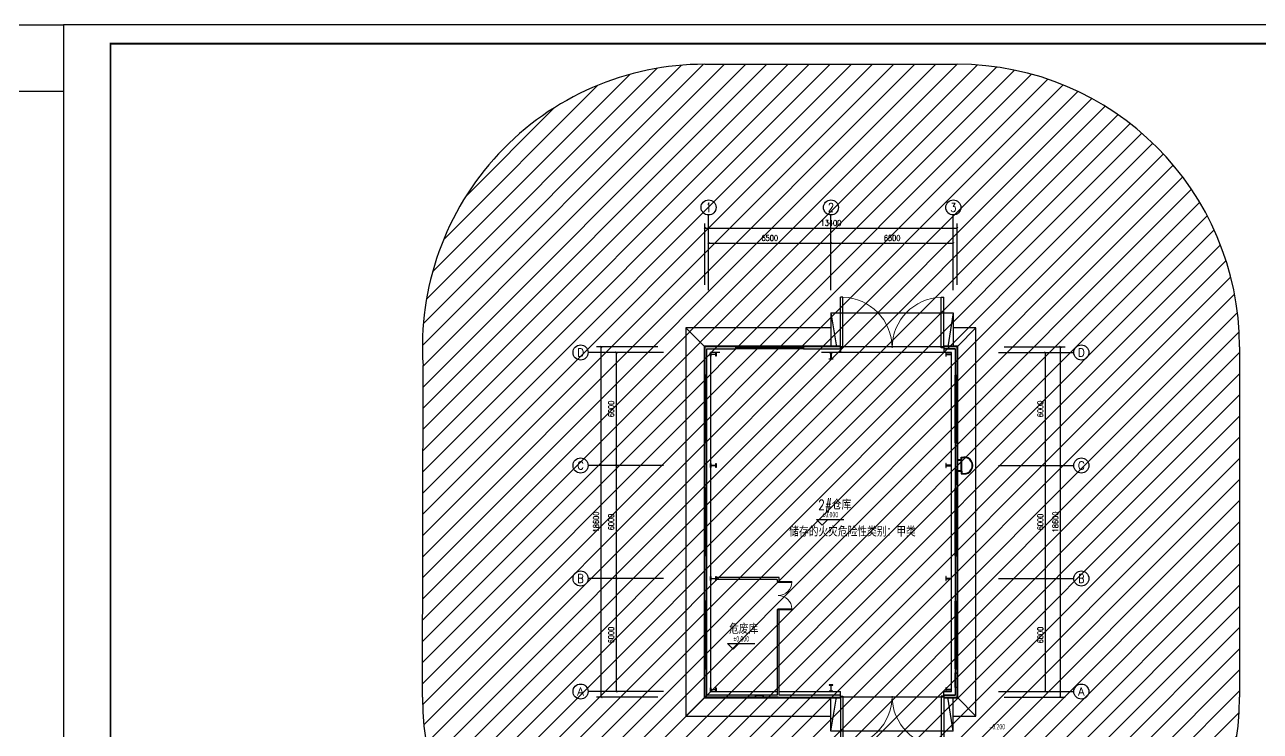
# Model space of a CAD drawing. Extents: x 1151645 to 1632247, y -116298 to 25377.
# Drawn here: x 1522101 to 1587733, y -79105 to -41598 of the extents above; entities that cross this region are included whole.
import ezdxf
from ezdxf.enums import TextEntityAlignment as Align

# ---------------------------------------------------------------- set-up
doc = ezdxf.new("R2010")
doc.units = 0
doc.header["$LTSCALE"] = 1000
doc.header["$MEASUREMENT"] = 0
doc.layers.get('0').update_dxf_attribs({"linetype": 'CONTINUOUS'})
doc.layers.get('Defpoints').update_dxf_attribs({"linetype": 'CONTINUOUS'})
for name, color, linetype in [('01', 9, 'CONTINUOUS'), ('AXIS_TEXT', 7, 'CONTINUOUS'), ('PUB_TITLE', 4, 'CONTINUOUS'), ('建筑底图', 251, 'CONTINUOUS')]:
    doc.layers.add(name, color=color, linetype=linetype)
doc.layers.add('_0', color=7, linetype='CONTINUOUS', lineweight=25)
doc.styles.add('_HZTXT', font='txt.shx', dxfattribs={"width": 0.8, "bigfont": 'HZTXT.shx'})
doc.styles.add('_TCH_AXIS', font='COMPLEX', dxfattribs={"bigfont": 'GBCBIG'})
doc.styles.add('_TCH_DIM', font='sceie.shx', dxfattribs={"bigfont": 'sceic.shx'})
doc.styles.add('_TCH_DIM_T3', font='SIMPLEX', dxfattribs={"width": 0.705882, "bigfont": 'GBCBIG'})
doc.styles.add('COMPLEX', font='COMPLEX')
doc.dimstyles.new('_TCH_ARCH&&100', dxfattribs={"dimtxt": 297.5, "dimasz": 100, "dimexe": 250, "dimexo": 300, "dimgap": 126.25, "dimtad": 1, "dimdec": 0, "dimzin": 0, "dimdsep": 46, "dimtxsty": '_TCH_DIM_T3', "dimblk": 'ARCHTICK', "dimcen": 0.09, "dimclrt": 7, "dimazin": 2, "dimtfac": 1, "dimtdec": 0, "dimtix": 1, "dimtmove": 2, "dimatfit": 3, "dimfxl": 0, "dimtolj": 1, "dimtzin": 0, "dimarcsym": 0})

# ---------------------------------------------------------------- blocks, each defined once
blk = doc.blocks.new('_AXISO')
blk.add_circle((0, 0), 0.5)
at = {"layer": 'AXIS_TEXT', "style": 'COMPLEX', "width": 1.041667}
blk.add_attdef('A', text='', height=0.56, dxfattribs=at).set_placement((-0.25, -0.28), (0.25, -0.28), align=Align.FIT)
blk = doc.blocks.new('$DorLib2D$00000002')
for p, q in [((-0.5, 0), (-0.5, 0.4875)), ((-0.475, 0.4875), (-0.5, 0.4875)), ((-0.475, 0), (-0.475, 0.4875)), ((0.475, 0), (0.475, 0.4875)), ((0.475, 0.4875), (0.5, 0.4875)), ((0.5, 0), (0.5, 0.4875)), ((-0.5, 0), (-0.475, 0)), ((0.5, 0), (0.475, 0))]:
    blk.add_line(p, q)
at = {"lineweight": 13}
for centre, start, end in [((-0.4875, 0), 0, 88.53072), ((0.4875, 0), 91.46928, 180)]:
    blk.add_arc(centre, 0.4875, start, end, dxfattribs=at)
blk = doc.blocks.new('$TCHSYS$WIN2D')
for p, q in [((-0.5, 0.5), (0.5, 0.5)), ((-0.5, 0.5), (-0.5, -0.5)), ((0.5, 0.5), (0.5, -0.5)), ((0.5, 0.167), (-0.5, 0.167)), ((0.5, -0.167), (-0.5, -0.167)), ((-0.5, -0.5), (0.5, -0.5))]:
    blk.add_line(p, q)
blk = doc.blocks.new('_ArchTick')
at = {"color": 0, "linetype": 'ByBlock', "const_width": 0.4}
blk.add_lwpolyline([(-0.5, -0.5), (0.5, 0.5)], dxfattribs=at)
blk = doc.blocks.new('*D51')
at = {"layer": 'Defpoints', "color": 0, "transparency": 16777216}
for p in [(1564927, -53197), (1558427, -55697), (1564927, -55697)]:
    blk.add_point(p, dxfattribs=at)
at = {"layer": '建筑底图', "color": 0, "lineweight": -2, "transparency": 16777216}
for p, q in [((1558427, -55397), (1558427, -52947)), ((1564927, -55397), (1564927, -52947)), ((1558427, -53197), (1564927, -53197))]:
    blk.add_line(p, q, dxfattribs=at)
at = {"layer": '建筑底图', "color": 0, "lineweight": -2, "transparency": 16777216, "xscale": 100, "yscale": 100, "zscale": 100, "rotation": 180}
blk.add_blockref('_ArchTick', (1558427, -53197), dxfattribs=at)
at = {"layer": '建筑底图', "color": 0, "lineweight": -2, "transparency": 16777216, "xscale": 100, "yscale": 100, "zscale": 100}
blk.add_blockref('_ArchTick', (1564927, -53197), dxfattribs=at)
at = {"layer": '建筑底图', "color": 7, "transparency": 16777216, "insert": (1561677, -52922), "char_height": 297.5, "attachment_point": 5, "style": '_TCH_DIM_T3'}
blk.add_mtext('\\A1;6500', dxfattribs=at)
blk = doc.blocks.new('*D52')
at = {"layer": 'Defpoints', "color": 0, "transparency": 16777216}
for p in [(1571427, -53197), (1564927, -55697), (1571427, -55697)]:
    blk.add_point(p, dxfattribs=at)
at = {"layer": '建筑底图', "color": 0, "lineweight": -2, "transparency": 16777216}
for p, q in [((1564927, -55397), (1564927, -52947)), ((1571427, -55397), (1571427, -52947)), ((1564927, -53197), (1571427, -53197))]:
    blk.add_line(p, q, dxfattribs=at)
at = {"layer": '建筑底图', "color": 0, "lineweight": -2, "transparency": 16777216, "xscale": 100, "yscale": 100, "zscale": 100, "rotation": 180}
blk.add_blockref('_ArchTick', (1564927, -53197), dxfattribs=at)
at = {"layer": '建筑底图', "color": 0, "lineweight": -2, "transparency": 16777216, "xscale": 100, "yscale": 100, "zscale": 100}
blk.add_blockref('_ArchTick', (1571427, -53197), dxfattribs=at)
at = {"layer": '建筑底图', "color": 7, "transparency": 16777216, "insert": (1568177, -52922), "char_height": 297.5, "attachment_point": 5, "style": '_TCH_DIM_T3'}
blk.add_mtext('\\A1;6500', dxfattribs=at)
blk = doc.blocks.new('*D53')
at = {"layer": 'Defpoints', "color": 0, "transparency": 16777216}
for p in [(1571627, -52397), (1558227, -55697), (1571627, -55697)]:
    blk.add_point(p, dxfattribs=at)
at = {"layer": '建筑底图', "color": 0, "lineweight": -2, "transparency": 16777216}
for p, q in [((1558227, -55397), (1558227, -52147)), ((1558227, -52397), (1571627, -52397)), ((1571627, -55397), (1571627, -52147))]:
    blk.add_line(p, q, dxfattribs=at)
at = {"layer": '建筑底图', "color": 0, "lineweight": -2, "transparency": 16777216, "xscale": 100, "yscale": 100, "zscale": 100, "rotation": 180}
blk.add_blockref('_ArchTick', (1558227, -52397), dxfattribs=at)
at = {"layer": '建筑底图', "color": 0, "lineweight": -2, "transparency": 16777216, "xscale": 100, "yscale": 100, "zscale": 100}
blk.add_blockref('_ArchTick', (1571627, -52397), dxfattribs=at)
at = {"layer": '建筑底图', "color": 7, "transparency": 16777216, "insert": (1564927, -52122), "char_height": 297.5, "attachment_point": 5, "style": '_TCH_DIM_T3'}
blk.add_mtext('\\A1;13400', dxfattribs=at)
blk = doc.blocks.new('*D58')
at = {"layer": 'Defpoints', "color": 0, "transparency": 16777216}
for p in [(1573827, -58997), (1576327, -58997), (1573827, -64997)]:
    blk.add_point(p, dxfattribs=at)
at = {"layer": '建筑底图', "color": 0, "lineweight": -2, "transparency": 16777216}
for p, q in [((1574127, -58997), (1576577, -58997)), ((1576327, -64997), (1576327, -58997)), ((1574127, -64997), (1576577, -64997))]:
    blk.add_line(p, q, dxfattribs=at)
at = {"layer": '建筑底图', "color": 0, "lineweight": -2, "transparency": 16777216, "xscale": 100, "yscale": 100, "zscale": 100}
for p, rotation in [((1576327, -58997), 90), ((1576327, -64997), 270)]:
    blk.add_blockref('_ArchTick', p, dxfattribs=dict(at, rotation=rotation))
at = {"layer": '建筑底图', "color": 7, "transparency": 16777216, "insert": (1576052, -61997), "char_height": 297.5, "attachment_point": 5, "rotation": 90, "style": '_TCH_DIM_T3'}
blk.add_mtext('\\A1;6000', dxfattribs=at)
blk = doc.blocks.new('*D59')
at = {"layer": 'Defpoints', "color": 0, "transparency": 16777216}
for p in [(1573827, -64997), (1576327, -64997), (1573827, -70997)]:
    blk.add_point(p, dxfattribs=at)
at = {"layer": '建筑底图', "color": 0, "lineweight": -2, "transparency": 16777216}
for p, q in [((1574127, -64997), (1576577, -64997)), ((1576327, -70997), (1576327, -64997)), ((1574127, -70997), (1576577, -70997))]:
    blk.add_line(p, q, dxfattribs=at)
at = {"layer": '建筑底图', "color": 0, "lineweight": -2, "transparency": 16777216, "xscale": 100, "yscale": 100, "zscale": 100}
for p, rotation in [((1576327, -64997), 90), ((1576327, -70997), 270)]:
    blk.add_blockref('_ArchTick', p, dxfattribs=dict(at, rotation=rotation))
at = {"layer": '建筑底图', "color": 7, "transparency": 16777216, "insert": (1576052, -67997), "char_height": 297.5, "attachment_point": 5, "rotation": 90, "style": '_TCH_DIM_T3'}
blk.add_mtext('\\A1;6000', dxfattribs=at)
blk = doc.blocks.new('*D60')
at = {"layer": 'Defpoints', "color": 0, "transparency": 16777216}
for p in [(1573827, -70997), (1576327, -70997), (1573827, -76997)]:
    blk.add_point(p, dxfattribs=at)
at = {"layer": '建筑底图', "color": 0, "lineweight": -2, "transparency": 16777216}
for p, q in [((1574127, -70997), (1576577, -70997)), ((1576327, -76997), (1576327, -70997)), ((1574127, -76997), (1576577, -76997))]:
    blk.add_line(p, q, dxfattribs=at)
at = {"layer": '建筑底图', "color": 0, "lineweight": -2, "transparency": 16777216, "xscale": 100, "yscale": 100, "zscale": 100}
for p, rotation in [((1576327, -70997), 90), ((1576327, -76997), 270)]:
    blk.add_blockref('_ArchTick', p, dxfattribs=dict(at, rotation=rotation))
at = {"layer": '建筑底图', "color": 7, "transparency": 16777216, "insert": (1576052, -73997), "char_height": 297.5, "attachment_point": 5, "rotation": 90, "style": '_TCH_DIM_T3'}
blk.add_mtext('\\A1;6000', dxfattribs=at)
blk = doc.blocks.new('*D61')
at = {"layer": 'Defpoints', "color": 0, "transparency": 16777216}
for p in [(1573827, -58697), (1577127, -58697), (1573827, -77297)]:
    blk.add_point(p, dxfattribs=at)
at = {"layer": '建筑底图', "color": 0, "lineweight": -2, "transparency": 16777216}
for p, q in [((1574127, -58697), (1577377, -58697)), ((1577127, -77297), (1577127, -58697)), ((1574127, -77297), (1577377, -77297))]:
    blk.add_line(p, q, dxfattribs=at)
at = {"layer": '建筑底图', "color": 0, "lineweight": -2, "transparency": 16777216, "xscale": 100, "yscale": 100, "zscale": 100}
for p, rotation in [((1577127, -58697), 90), ((1577127, -77297), 270)]:
    blk.add_blockref('_ArchTick', p, dxfattribs=dict(at, rotation=rotation))
at = {"layer": '建筑底图', "color": 7, "transparency": 16777216, "insert": (1576852, -67997), "char_height": 297.5, "attachment_point": 5, "rotation": 90, "style": '_TCH_DIM_T3'}
blk.add_mtext('\\A1;18600', dxfattribs=at)
blk = doc.blocks.new('*D62')
at = {"layer": 'Defpoints', "color": 0, "transparency": 16777216}
for p in [(1553527, -58997), (1556027, -58997), (1556027, -64997)]:
    blk.add_point(p, dxfattribs=at)
at = {"layer": '建筑底图', "color": 0, "lineweight": -2, "transparency": 16777216}
for p, q in [((1555727, -58997), (1553277, -58997)), ((1553527, -64997), (1553527, -58997)), ((1555727, -64997), (1553277, -64997))]:
    blk.add_line(p, q, dxfattribs=at)
at = {"layer": '建筑底图', "color": 0, "lineweight": -2, "transparency": 16777216, "xscale": 100, "yscale": 100, "zscale": 100}
for p, rotation in [((1553527, -58997), 90), ((1553527, -64997), 270)]:
    blk.add_blockref('_ArchTick', p, dxfattribs=dict(at, rotation=rotation))
at = {"layer": '建筑底图', "color": 7, "transparency": 16777216, "insert": (1553252, -61997), "char_height": 297.5, "attachment_point": 5, "rotation": 90, "style": '_TCH_DIM_T3'}
blk.add_mtext('\\A1;6000', dxfattribs=at)
blk = doc.blocks.new('*D63')
at = {"layer": 'Defpoints', "color": 0, "transparency": 16777216}
for p in [(1553527, -64997), (1556027, -64997), (1556027, -70997)]:
    blk.add_point(p, dxfattribs=at)
at = {"layer": '建筑底图', "color": 0, "lineweight": -2, "transparency": 16777216}
for p, q in [((1555727, -64997), (1553277, -64997)), ((1553527, -70997), (1553527, -64997)), ((1555727, -70997), (1553277, -70997))]:
    blk.add_line(p, q, dxfattribs=at)
at = {"layer": '建筑底图', "color": 0, "lineweight": -2, "transparency": 16777216, "xscale": 100, "yscale": 100, "zscale": 100}
for p, rotation in [((1553527, -64997), 90), ((1553527, -70997), 270)]:
    blk.add_blockref('_ArchTick', p, dxfattribs=dict(at, rotation=rotation))
at = {"layer": '建筑底图', "color": 7, "transparency": 16777216, "insert": (1553252, -67997), "char_height": 297.5, "attachment_point": 5, "rotation": 90, "style": '_TCH_DIM_T3'}
blk.add_mtext('\\A1;6000', dxfattribs=at)
blk = doc.blocks.new('*D64')
at = {"layer": 'Defpoints', "color": 0, "transparency": 16777216}
for p in [(1553527, -70997), (1556027, -70997), (1556027, -76997)]:
    blk.add_point(p, dxfattribs=at)
at = {"layer": '建筑底图', "color": 0, "lineweight": -2, "transparency": 16777216}
for p, q in [((1555727, -70997), (1553277, -70997)), ((1553527, -76997), (1553527, -70997)), ((1555727, -76997), (1553277, -76997))]:
    blk.add_line(p, q, dxfattribs=at)
at = {"layer": '建筑底图', "color": 0, "lineweight": -2, "transparency": 16777216, "xscale": 100, "yscale": 100, "zscale": 100}
for p, rotation in [((1553527, -70997), 90), ((1553527, -76997), 270)]:
    blk.add_blockref('_ArchTick', p, dxfattribs=dict(at, rotation=rotation))
at = {"layer": '建筑底图', "color": 7, "transparency": 16777216, "insert": (1553252, -73997), "char_height": 297.5, "attachment_point": 5, "rotation": 90, "style": '_TCH_DIM_T3'}
blk.add_mtext('\\A1;6000', dxfattribs=at)
blk = doc.blocks.new('*D65')
at = {"layer": 'Defpoints', "color": 0, "transparency": 16777216}
for p in [(1552727, -58697), (1556027, -58697), (1556027, -77297)]:
    blk.add_point(p, dxfattribs=at)
at = {"layer": '建筑底图', "color": 0, "lineweight": -2, "transparency": 16777216}
for p, q in [((1555727, -58697), (1552477, -58697)), ((1552727, -77297), (1552727, -58697)), ((1555727, -77297), (1552477, -77297))]:
    blk.add_line(p, q, dxfattribs=at)
at = {"layer": '建筑底图', "color": 0, "lineweight": -2, "transparency": 16777216, "xscale": 100, "yscale": 100, "zscale": 100}
for p, rotation in [((1552727, -58697), 90), ((1552727, -77297), 270)]:
    blk.add_blockref('_ArchTick', p, dxfattribs=dict(at, rotation=rotation))
at = {"layer": '建筑底图', "color": 7, "transparency": 16777216, "insert": (1552452, -67997), "char_height": 297.5, "attachment_point": 5, "rotation": 90, "style": '_TCH_DIM_T3'}
blk.add_mtext('\\A1;18600', dxfattribs=at)

msp = doc.modelspace()

# ---------------------------------------------------------------- hatches: boundary and pattern name
at = {"layer": '01'}
h = msp.add_hatch(dxfattribs=at)
h.set_pattern_fill('ANSI31', color=1, scale=500, style=0)
h.set_pattern_definition([(45, (0, 0), (-561.266, 561.266), [])])
edge = h.paths.add_edge_path()
edge.add_arc((1571626.8, -77296.9), 15000, 270, 360)
edge.add_line((1586626.8, -77296.9), (1586626.8, -58696.9))
edge.add_arc((1571626.8, -58696.9), 15000, 0, 90)
edge.add_line((1571626.8, -43696.9), (1558226.8, -43696.9))
edge.add_arc((1558226.8, -58696.9), 15000, 90, 183.811307)
edge.add_line((1543259.9, -59693.9), (1543226.8, -77296.9))
edge.add_arc((1558226.8, -77296.9), 15000, 180, 270)
edge.add_line((1558226.8, -92296.9), (1571626.8, -92296.9))
at = {"layer": '建筑底图'}
for points in [[(1558226.8, -58696.9), (1558226.8, -60196.9), (1558256.8, -60166.9), (1558256.8, -58726.9)], [(1559876.8, -58696.9), (1558226.8, -58696.9), (1558256.8, -58726.9), (1559846.8, -58726.9)], [(1558326.8, -60196.9), (1558326.8, -58796.9), (1558296.8, -58766.9), (1558296.8, -60166.9)], [(1558326.8, -58796.9), (1559876.8, -58796.9), (1559846.8, -58766.9), (1558296.8, -58766.9)], [(1558810.8, -59086.9), (1558810.8, -58996.9), (1558826.8, -58996.9), (1558826.8, -59196.9), (1558810.8, -59196.9), (1558810.8, -59106.9), (1558542.8, -59106.9), (1558542.8, -59196.9), (1558526.8, -59196.9), (1558526.8, -58996.9), (1558542.8, -58996.9), (1558542.8, -59086.9)], [(1559876.8, -58796.9), (1559876.8, -58696.9), (1559846.8, -58726.9), (1559846.8, -58766.9)], [(1565426.8, -58696.9), (1563476.8, -58696.9), (1563506.8, -58726.9), (1565396.8, -58726.9)], [(1563476.8, -58696.9), (1563476.8, -58796.9), (1563506.8, -58766.9), (1563506.8, -58726.9)], [(1563476.8, -58796.9), (1565426.8, -58796.9), (1565396.8, -58766.9), (1563506.8, -58766.9)], [(1564916.8, -59012.9), (1564826.8, -59012.9), (1564826.8, -58996.9), (1565026.8, -58996.9), (1565026.8, -59012.9), (1564936.8, -59012.9), (1564936.8, -59330.9), (1565026.8, -59330.9), (1565026.8, -59346.9), (1564826.8, -59346.9), (1564826.8, -59330.9), (1564916.8, -59330.9)], [(1565426.8, -58796.9), (1565426.8, -58696.9), (1565396.8, -58726.9), (1565396.8, -58766.9)], [(1571626.8, -58696.9), (1570926.8, -58696.9), (1570956.8, -58726.9), (1571596.8, -58726.9)], [(1570926.8, -58696.9), (1570926.8, -58796.9), (1570956.8, -58766.9), (1570956.8, -58726.9)], [(1570926.8, -58796.9), (1571526.8, -58796.9), (1571556.8, -58766.9), (1570956.8, -58766.9)], [(1571042.8, -59086.9), (1571042.8, -58996.9), (1571026.8, -58996.9), (1571026.8, -59196.9), (1571042.8, -59196.9), (1571042.8, -59106.9), (1571310.8, -59106.9), (1571310.8, -59196.9), (1571326.8, -59196.9), (1571326.8, -58996.9), (1571310.8, -58996.9), (1571310.8, -59086.9)], [(1571526.8, -58796.9), (1571526.8, -60196.9), (1571556.8, -60166.9), (1571556.8, -58766.9)], [(1571626.8, -60196.9), (1571626.8, -58696.9), (1571596.8, -58726.9), (1571596.8, -60166.9)], [(1558226.8, -60196.9), (1558326.8, -60196.9), (1558296.8, -60166.9), (1558256.8, -60166.9)], [(1571526.8, -60196.9), (1571626.8, -60196.9), (1571596.8, -60166.9), (1571556.8, -60166.9)], [(1558326.8, -63796.9), (1558226.8, -63796.9), (1558256.8, -63826.9), (1558296.8, -63826.9)], [(1558226.8, -63796.9), (1558226.8, -66196.9), (1558256.8, -66166.9), (1558256.8, -63826.9)], [(1558326.8, -66196.9), (1558326.8, -63796.9), (1558296.8, -63826.9), (1558296.8, -66166.9)], [(1571626.8, -63796.9), (1571526.8, -63796.9), (1571556.8, -63826.9), (1571596.8, -63826.9)], [(1571526.8, -63796.9), (1571526.8, -66196.9), (1571556.8, -66166.9), (1571556.8, -63826.9)], [(1571626.8, -66196.9), (1571626.8, -63796.9), (1571596.8, -63826.9), (1571596.8, -66166.9)], [(1558810.8, -64986.9), (1558810.8, -64896.9), (1558826.8, -64896.9), (1558826.8, -65096.9), (1558810.8, -65096.9), (1558810.8, -65006.9), (1558542.8, -65006.9), (1558542.8, -65096.9), (1558526.8, -65096.9), (1558526.8, -64896.9), (1558542.8, -64896.9), (1558542.8, -64986.9)], [(1571042.8, -64986.9), (1571042.8, -64896.9), (1571026.8, -64896.9), (1571026.8, -65096.9), (1571042.8, -65096.9), (1571042.8, -65006.9), (1571310.8, -65006.9), (1571310.8, -65096.9), (1571326.8, -65096.9), (1571326.8, -64896.9), (1571310.8, -64896.9), (1571310.8, -64986.9)], [(1558226.8, -66196.9), (1558326.8, -66196.9), (1558296.8, -66166.9), (1558256.8, -66166.9)], [(1571526.8, -66196.9), (1571626.8, -66196.9), (1571596.8, -66166.9), (1571556.8, -66166.9)], [(1558326.8, -69796.9), (1558226.8, -69796.9), (1558256.8, -69826.9), (1558296.8, -69826.9)], [(1558226.8, -69796.9), (1558226.8, -72196.9), (1558256.8, -72166.9), (1558256.8, -69826.9)], [(1558326.8, -72196.9), (1558326.8, -69796.9), (1558296.8, -69826.9), (1558296.8, -72166.9)], [(1571626.8, -69796.9), (1571526.8, -69796.9), (1571556.8, -69826.9), (1571596.8, -69826.9)], [(1571526.8, -69796.9), (1571526.8, -72196.9), (1571556.8, -72166.9), (1571556.8, -69826.9)], [(1571626.8, -72196.9), (1571626.8, -69796.9), (1571596.8, -69826.9), (1571596.8, -72166.9)], [(1558810.8, -70986.9), (1558810.8, -70896.9), (1558826.8, -70896.9), (1558826.8, -71096.9), (1558810.8, -71096.9), (1558810.8, -71006.9), (1558542.8, -71006.9), (1558542.8, -71096.9), (1558526.8, -71096.9), (1558526.8, -70896.9), (1558542.8, -70896.9), (1558542.8, -70986.9)], [(1562176.8, -70946.9), (1558826.8, -70946.9), (1558826.8, -70976.9), (1562146.8, -70976.9)], [(1558826.8, -71046.9), (1558826.8, -70946.9), (1558856.8, -70946.9), (1558856.8, -71046.9)], [(1562076.8, -71046.9), (1558826.8, -71046.9), (1558826.8, -71016.9), (1562106.8, -71016.9)], [(1562076.8, -71046.9), (1562076.8, -71146.9), (1562096.8, -71126.9), (1562096.8, -71026.9)], [(1562076.8, -71146.9), (1562176.8, -71146.9), (1562156.8, -71126.9), (1562096.8, -71126.9)], [(1562176.8, -71146.9), (1562176.8, -70946.9), (1562156.8, -70966.9), (1562156.8, -71126.9)], [(1571042.8, -70986.9), (1571042.8, -70896.9), (1571026.8, -70896.9), (1571026.8, -71096.9), (1571042.8, -71096.9), (1571042.8, -71006.9), (1571310.8, -71006.9), (1571310.8, -71096.9), (1571326.8, -71096.9), (1571326.8, -70896.9), (1571310.8, -70896.9), (1571310.8, -70986.9)], [(1558226.8, -72196.9), (1558326.8, -72196.9), (1558296.8, -72166.9), (1558256.8, -72166.9)], [(1571526.8, -72196.9), (1571626.8, -72196.9), (1571596.8, -72166.9), (1571556.8, -72166.9)], [(1562176.8, -72646.9), (1562076.8, -72646.9), (1562096.8, -72666.9), (1562156.8, -72666.9)], [(1562076.8, -72646.9), (1562076.8, -77196.9), (1562096.8, -77216.9), (1562096.8, -72666.9)], [(1562176.8, -77196.9), (1562176.8, -72646.9), (1562156.8, -72666.9), (1562156.8, -77216.9)], [(1558326.8, -75796.9), (1558226.8, -75796.9), (1558256.8, -75826.9), (1558296.8, -75826.9)], [(1558226.8, -75796.9), (1558226.8, -77296.9), (1558256.8, -77266.9), (1558256.8, -75826.9)], [(1558326.8, -77196.9), (1558326.8, -75796.9), (1558296.8, -75826.9), (1558296.8, -77226.9)], [(1571626.8, -75796.9), (1571526.8, -75796.9), (1571556.8, -75826.9), (1571596.8, -75826.9)], [(1571526.8, -75796.9), (1571526.8, -77196.9), (1571556.8, -77226.9), (1571556.8, -75826.9)], [(1571626.8, -77296.9), (1571626.8, -75796.9), (1571596.8, -75826.9), (1571596.8, -77266.9)], [(1564916.8, -76980.9), (1564826.8, -76980.9), (1564826.8, -76996.9), (1565026.8, -76996.9), (1565026.8, -76980.9), (1564936.8, -76980.9), (1564936.8, -76662.9), (1565026.8, -76662.9), (1565026.8, -76646.9), (1564826.8, -76646.9), (1564826.8, -76662.9), (1564916.8, -76662.9)], [(1562126.8, -77296.9), (1558226.8, -77296.9), (1558256.8, -77266.9), (1562126.8, -77266.9)], [(1562076.8, -77196.9), (1558326.8, -77196.9), (1558296.8, -77226.9), (1562106.8, -77226.9)], [(1558810.8, -76886.9), (1558810.8, -76796.9), (1558826.8, -76796.9), (1558826.8, -76996.9), (1558810.8, -76996.9), (1558810.8, -76906.9), (1558542.8, -76906.9), (1558542.8, -76996.9), (1558526.8, -76996.9), (1558526.8, -76796.9), (1558542.8, -76796.9), (1558542.8, -76886.9)], [(1562126.8, -77296.9), (1565426.8, -77296.9), (1565396.8, -77266.9), (1562126.8, -77266.9)], [(1565426.8, -77196.9), (1562176.8, -77196.9), (1562146.8, -77226.9), (1565396.8, -77226.9)], [(1565426.8, -77296.9), (1565426.8, -77196.9), (1565396.8, -77226.9), (1565396.8, -77266.9)], [(1571526.8, -77196.9), (1570926.8, -77196.9), (1570956.8, -77226.9), (1571556.8, -77226.9)], [(1570926.8, -77196.9), (1570926.8, -77296.9), (1570956.8, -77266.9), (1570956.8, -77226.9)], [(1570926.8, -77296.9), (1571626.8, -77296.9), (1571596.8, -77266.9), (1570956.8, -77266.9)], [(1571042.8, -76886.9), (1571042.8, -76796.9), (1571026.8, -76796.9), (1571026.8, -76996.9), (1571042.8, -76996.9), (1571042.8, -76906.9), (1571310.8, -76906.9), (1571310.8, -76996.9), (1571326.8, -76996.9), (1571326.8, -76796.9), (1571310.8, -76796.9), (1571310.8, -76886.9)]]:
    msp.add_hatch(color=256, dxfattribs=at).paths.add_polyline_path(points)

# ---------------------------------------------------------------- linework, layer by layer
at = {"color": 0}
for p, q in [((1558226.8, -43696.9), (1571626.8, -43696.9)), ((1586626.8, -58696.9), (1586626.8, -77296.9)), ((1543226.8, -77296.9), (1543259.9, -59693.9))]:
    msp.add_line(p, q, dxfattribs=at)
for centre, start, end in [((1558226.8, -58696.9), 90, 183.811307), ((1571626.8, -58696.9), 0, 90), ((1558226.8, -77296.9), 180, 270), ((1571626.8, -77296.9), 270, 0)]:
    msp.add_arc(centre, 15000, start, end, dxfattribs=at)
at = {"layer": '_0', "color": 0}
msp.add_lwpolyline([(1517743.5, -41598.1), (1524155.9, -41598.1), (1524155.9, -45151.5), (1517743.5, -45151.5)], close=True, dxfattribs=at)
at = {"layer": 'PUB_TITLE', "color": 4}
msp.add_lwpolyline([(1524155.9, -100998.1), (1608255.9, -100998.1), (1608255.9, -41598.1), (1524155.9, -41598.1)], close=True, dxfattribs=at)
at = {"layer": 'PUB_TITLE', "color": 4, "const_width": 100}
msp.add_lwpolyline([(1526655.9, -99998.1), (1607255.9, -99998.1), (1607255.9, -42598.1), (1526655.9, -42598.1)], close=True, dxfattribs=at)
at = {"layer": '建筑底图'}
for p, q in [((1558426.8, -55696.9), (1558426.8, -51696.9)), ((1564926.8, -55696.9), (1564926.8, -51696.9)), ((1571426.8, -55696.9), (1571426.8, -51696.9)), ((1564926.8, -56896.9), (1571426.8, -56896.9)), ((1564926.8, -56896.9), (1565226.8, -58696.9)), ((1564926.8, -56896.9), (1564926.8, -58696.9)), ((1571426.8, -56896.9), (1571126.8, -58696.9)), ((1571426.8, -56896.9), (1571426.8, -58696.9)), ((1558186.8, -58656.9), (1557226.8, -57696.9)), ((1571666.8, -58656.9), (1572626.8, -57696.9)), ((1556026.8, -58996.9), (1552026.8, -58996.9)), ((1558226.8, -58696.9), (1558226.8, -60196.9)), ((1559876.8, -58696.9), (1558226.8, -58696.9)), ((1558326.8, -60196.9), (1558326.8, -58796.9)), ((1558326.8, -58796.9), (1559876.8, -58796.9)), ((1559876.8, -58796.9), (1559876.8, -58696.9)), ((1565426.8, -58696.9), (1563476.8, -58696.9)), ((1563476.8, -58696.9), (1563476.8, -58796.9)), ((1563476.8, -58796.9), (1565426.8, -58796.9)), ((1565426.8, -58696.9), (1565426.8, -58656.9)), ((1570926.8, -58696.9), (1565426.8, -58696.9)), ((1565426.8, -58796.9), (1565426.8, -58696.9)), ((1565426.8, -58796.9), (1565426.8, -58996.9)), ((1570926.8, -58696.9), (1570926.8, -58656.9)), ((1571626.8, -58696.9), (1570926.8, -58696.9)), ((1570926.8, -58696.9), (1570926.8, -58796.9)), ((1570926.8, -58796.9), (1570926.8, -58996.9)), ((1570926.8, -58796.9), (1571526.8, -58796.9)), ((1571526.8, -58796.9), (1571526.8, -60196.9)), ((1571626.8, -60196.9), (1571626.8, -58696.9)), ((1573826.8, -58996.9), (1577826.8, -58996.9)), ((1558226.8, -60196.9), (1558326.8, -60196.9)), ((1571526.8, -60196.9), (1571626.8, -60196.9)), ((1558326.8, -63796.9), (1558226.8, -63796.9)), ((1558226.8, -63796.9), (1558226.8, -66196.9)), ((1558326.8, -66196.9), (1558326.8, -63796.9)), ((1571626.8, -63796.9), (1571526.8, -63796.9)), ((1571526.8, -63796.9), (1571526.8, -66196.9)), ((1571626.8, -66196.9), (1571626.8, -63796.9)), ((1571846.8, -64547.9), (1572026.8, -64547.9)), ((1571846.8, -64696.9), (1571846.8, -64547.9)), ((1571876.8, -64576.9), (1572012, -64576.9)), ((1571876.8, -64696.9), (1571876.8, -64576.9)), ((1556026.8, -64996.9), (1552026.8, -64996.9)), ((1571846.8, -65296.9), (1571846.8, -65445.9)), ((1571846.8, -65445.9), (1572026.8, -65445.9)), ((1571876.8, -65296.9), (1571876.8, -65416.9)), ((1571876.8, -65416.9), (1572012, -65416.9)), ((1573826.8, -64996.9), (1577826.8, -64996.9)), ((1558226.8, -66196.9), (1558326.8, -66196.9)), ((1571526.8, -66196.9), (1571626.8, -66196.9)), ((1564457, -68158.1), (1564157, -67858.1)), ((1564157, -67858.1), (1565607, -67858.1)), ((1564457, -68158.1), (1564757, -67858.1)), ((1558326.8, -69796.9), (1558226.8, -69796.9)), ((1558226.8, -69796.9), (1558226.8, -72196.9)), ((1558326.8, -72196.9), (1558326.8, -69796.9)), ((1571626.8, -69796.9), (1571526.8, -69796.9)), ((1571526.8, -69796.9), (1571526.8, -72196.9)), ((1571626.8, -72196.9), (1571626.8, -69796.9)), ((1556026.8, -70996.9), (1552026.8, -70996.9)), ((1562176.8, -70946.9), (1558826.8, -70946.9)), ((1558826.8, -71046.9), (1558826.8, -70946.9)), ((1562076.8, -71046.9), (1558826.8, -71046.9)), ((1562076.8, -71046.9), (1562076.8, -71146.9)), ((1562076.8, -71146.9), (1562176.8, -71146.9)), ((1562176.8, -71146.9), (1562176.8, -70946.9)), ((1573826.8, -70996.9), (1577826.8, -70996.9)), ((1558226.8, -72196.9), (1558326.8, -72196.9)), ((1562176.8, -72646.9), (1562076.8, -72646.9)), ((1562076.8, -72646.9), (1562076.8, -77196.9)), ((1562176.8, -77196.9), (1562176.8, -72646.9)), ((1571526.8, -72196.9), (1571626.8, -72196.9)), ((1559726.1, -74749.5), (1559426.1, -74449.5)), ((1559426.1, -74449.5), (1560876.1, -74449.5)), ((1559726.1, -74749.5), (1560026.1, -74449.5)), ((1558326.8, -75796.9), (1558226.8, -75796.9)), ((1558226.8, -75796.9), (1558226.8, -77296.9)), ((1558326.8, -77196.9), (1558326.8, -75796.9)), ((1571626.8, -75796.9), (1571526.8, -75796.9)), ((1571526.8, -75796.9), (1571526.8, -77196.9)), ((1571626.8, -77296.9), (1571626.8, -75796.9)), ((1556026.8, -76996.9), (1552026.8, -76996.9)), ((1557226.8, -78296.9), (1558186.8, -77336.9)), ((1562126.8, -77296.9), (1558226.8, -77296.9)), ((1562076.8, -77196.9), (1558326.8, -77196.9)), ((1562126.8, -77296.9), (1565426.8, -77296.9)), ((1565426.8, -77196.9), (1562176.8, -77196.9)), ((1564926.8, -79096.9), (1565226.8, -77296.9)), ((1564926.8, -79096.9), (1564926.8, -77296.9)), ((1565426.8, -77196.9), (1565426.8, -76996.9)), ((1565426.8, -77296.9), (1565426.8, -77196.9)), ((1565426.8, -77296.9), (1565426.8, -77336.9)), ((1570926.8, -77296.9), (1565426.8, -77296.9)), ((1570926.8, -77196.9), (1570926.8, -76996.9)), ((1571526.8, -77196.9), (1570926.8, -77196.9)), ((1570926.8, -77196.9), (1570926.8, -77296.9)), ((1570926.8, -77296.9), (1570926.8, -77336.9)), ((1570926.8, -77296.9), (1571626.8, -77296.9)), ((1571426.8, -79096.9), (1571126.8, -77296.9)), ((1571426.8, -79096.9), (1571426.8, -77296.9)), ((1572626.8, -78296.9), (1571666.8, -77336.9)), ((1573826.8, -76996.9), (1577826.8, -76996.9)), ((1571426.8, -79096.9), (1564926.8, -79096.9))]:
    msp.add_line(p, q, dxfattribs=at)
for points in [[(1564926.8, -57696.9), (1557226.8, -57696.9), (1557226.8, -78296.9), (1564926.8, -78296.9)], [(1571426.8, -78296.9), (1572626.8, -78296.9), (1572626.8, -57696.9), (1571426.8, -57696.9)], [(1565426.8, -58656.9), (1558186.8, -58656.9), (1558186.8, -77336.9), (1565426.8, -77336.9)], [(1559026.8, -58996.9), (1558526.8, -58996.9), (1558526.8, -76996.9), (1562076.8, -76996.9)], [(1570926.8, -76996.9), (1571326.8, -76996.9), (1571326.8, -58996.9), (1564426.8, -58996.9)], [(1570926.8, -77336.9), (1571666.8, -77336.9), (1571666.8, -58656.9), (1570926.8, -58656.9)], [(1571626.8, -65296.9), (1571876.8, -65296.9), (1571876.8, -64696.9), (1571626.8, -64696.9)], [(1571626.8, -65266.9), (1571846.8, -65266.9), (1571846.8, -64726.9), (1571626.8, -64726.9)], [(1571626.8, -65989.4), (1571626.8, -65204.4), (1571526.8, -65204.4), (1571526.8, -65989.4), (1571626.8, -65989.4)], [(1571626.8, -76004.4), (1571626.8, -76789.4), (1571526.8, -76789.4), (1571526.8, -76004.4), (1571626.8, -76004.4)], [(1561346.8, -77196.9), (1560906.8, -77196.9), (1560906.8, -77296.9), (1561346.8, -77296.9), (1561346.8, -77196.9)], [(1562176.8, -76996.9), (1565426.8, -76996.9)]]:
    msp.add_lwpolyline(points, dxfattribs=at)
for points in [[(1558526.8, -59196.9), (1558526.8, -58996.9), (1558542.8, -58996.9), (1558542.8, -59086.9), (1558810.8, -59086.9), (1558810.8, -58996.9), (1558826.8, -58996.9), (1558826.8, -59196.9), (1558810.8, -59196.9), (1558810.8, -59106.9), (1558542.8, -59106.9), (1558542.8, -59196.9)], [(1565026.8, -59346.9), (1564826.8, -59346.9), (1564826.8, -59330.9), (1564916.8, -59330.9), (1564916.8, -59012.9), (1564826.8, -59012.9), (1564826.8, -58996.9), (1565026.8, -58996.9), (1565026.8, -59012.9), (1564936.8, -59012.9), (1564936.8, -59330.9), (1565026.8, -59330.9)], [(1571326.8, -59196.9), (1571326.8, -58996.9), (1571310.8, -58996.9), (1571310.8, -59086.9), (1571042.8, -59086.9), (1571042.8, -58996.9), (1571026.8, -58996.9), (1571026.8, -59196.9), (1571042.8, -59196.9), (1571042.8, -59106.9), (1571310.8, -59106.9), (1571310.8, -59196.9)], [(1558526.8, -65096.9), (1558526.8, -64896.9), (1558542.8, -64896.9), (1558542.8, -64986.9), (1558810.8, -64986.9), (1558810.8, -64896.9), (1558826.8, -64896.9), (1558826.8, -65096.9), (1558810.8, -65096.9), (1558810.8, -65006.9), (1558542.8, -65006.9), (1558542.8, -65096.9)], [(1571326.8, -65096.9), (1571326.8, -64896.9), (1571310.8, -64896.9), (1571310.8, -64986.9), (1571042.8, -64986.9), (1571042.8, -64896.9), (1571026.8, -64896.9), (1571026.8, -65096.9), (1571042.8, -65096.9), (1571042.8, -65006.9), (1571310.8, -65006.9), (1571310.8, -65096.9)], [(1571611.8, -65974.4), (1571611.8, -65219.4), (1571541.8, -65219.4), (1571541.8, -65974.4)], [(1558526.8, -71096.9), (1558526.8, -70896.9), (1558542.8, -70896.9), (1558542.8, -70986.9), (1558810.8, -70986.9), (1558810.8, -70896.9), (1558826.8, -70896.9), (1558826.8, -71096.9), (1558810.8, -71096.9), (1558810.8, -71006.9), (1558542.8, -71006.9), (1558542.8, -71096.9)], [(1571326.8, -71096.9), (1571326.8, -70896.9), (1571310.8, -70896.9), (1571310.8, -70986.9), (1571042.8, -70986.9), (1571042.8, -70896.9), (1571026.8, -70896.9), (1571026.8, -71096.9), (1571042.8, -71096.9), (1571042.8, -71006.9), (1571310.8, -71006.9), (1571310.8, -71096.9)], [(1571611.8, -76019.4), (1571611.8, -76774.4), (1571541.8, -76774.4), (1571541.8, -76019.4)], [(1565026.8, -76646.9), (1564826.8, -76646.9), (1564826.8, -76662.9), (1564916.8, -76662.9), (1564916.8, -76980.9), (1564826.8, -76980.9), (1564826.8, -76996.9), (1565026.8, -76996.9), (1565026.8, -76980.9), (1564936.8, -76980.9), (1564936.8, -76662.9), (1565026.8, -76662.9)], [(1558526.8, -76996.9), (1558526.8, -76796.9), (1558542.8, -76796.9), (1558542.8, -76886.9), (1558810.8, -76886.9), (1558810.8, -76796.9), (1558826.8, -76796.9), (1558826.8, -76996.9), (1558810.8, -76996.9), (1558810.8, -76906.9), (1558542.8, -76906.9), (1558542.8, -76996.9)], [(1561331.8, -77211.9), (1560921.8, -77211.9), (1560921.8, -77281.9), (1561331.8, -77281.9)], [(1571326.8, -76996.9), (1571326.8, -76796.9), (1571310.8, -76796.9), (1571310.8, -76886.9), (1571042.8, -76886.9), (1571042.8, -76796.9), (1571026.8, -76796.9), (1571026.8, -76996.9), (1571042.8, -76996.9), (1571042.8, -76906.9), (1571310.8, -76906.9), (1571310.8, -76996.9)]]:
    msp.add_lwpolyline(points, close=True, dxfattribs=at)
for radius, start, end in [(450, 266.177446, 93.822554), (420, 270, 90)]:
    msp.add_arc((1572012, -64996.9), radius, start, end, dxfattribs=at)

# ---------------------------------------------------------------- block references
ref = msp.add_blockref('_AXISO', (1558426.8, -51296.9), dxfattribs=dict(at, xscale=800, yscale=800, zscale=800))
ref.add_attrib('A', '1', dxfattribs={"layer": 'AXIS_TEXT', "color": 0, "height": 514.7, "style": '_TCH_AXIS'}).set_placement((1558316.5, -51554.2), (1558537.1, -51554.2), align=Align.FIT)
ref = msp.add_blockref('_AXISO', (1564926.8, -51296.9), dxfattribs=dict(at, xscale=800, yscale=800, zscale=800))
ref.add_attrib('A', '2', dxfattribs={"layer": 'AXIS_TEXT', "color": 0, "height": 465.9, "style": '_TCH_AXIS'}).set_placement((1564771.4, -51529.8), (1565082.1, -51529.8), align=Align.FIT)
ref = msp.add_blockref('_AXISO', (1571426.8, -51296.9), dxfattribs=dict(at, xscale=800, yscale=800, zscale=800))
ref.add_attrib('A', '3', dxfattribs={"layer": 'AXIS_TEXT', "color": 0, "height": 465.9, "style": '_TCH_AXIS'}).set_placement((1571271.4, -51529.8), (1571582.1, -51529.8), align=Align.FIT)
for name, p, xscale, yscale, zscale, rotation in [('$DorLib2D$00000002', (1568176.8, -58746.9), -5500, -5500, -5500, 180), ('$TCHSYS$WIN2D', (1561676.8, -58746.9), 3600, 100, 3600, 180), ('$TCHSYS$WIN2D', (1558276.8, -61996.9), 3600, -100, 3600, 90), ('$TCHSYS$WIN2D', (1571576.8, -61996.9), 3600, 100, 3600, 90), ('$TCHSYS$WIN2D', (1558276.8, -67996.9), 3600, -100, 3600, 90), ('$TCHSYS$WIN2D', (1571576.8, -67996.9), 3600, 100, 3600, 90), ('$DorLib2D$00000002', (1562126.8, -71896.9), 1500, 1500, 1500, 270), ('$TCHSYS$WIN2D', (1558276.8, -73996.9), 3600, -100, 3600, 90), ('$TCHSYS$WIN2D', (1571576.8, -73996.9), 3600, 100, 3600, 90), ('$DorLib2D$00000002', (1568176.8, -77246.9), 5500, 5500, 5500, 180)]:
    msp.add_blockref(name, p, dxfattribs=dict(at, xscale=xscale, yscale=yscale, zscale=zscale, rotation=rotation))
ref = msp.add_blockref('_AXISO', (1551626.8, -58996.9), dxfattribs=dict(at, xscale=800, yscale=800, zscale=800))
ref.add_attrib('A', 'D', dxfattribs={"layer": 'AXIS_TEXT', "color": 0, "height": 425.2, "style": '_TCH_AXIS', "width": 1.058824}).set_placement((1551444.5, -59209.4), (1551809, -59209.4), align=Align.FIT)
ref = msp.add_blockref('_AXISO', (1578226.8, -58996.9), dxfattribs=dict(at, xscale=800, yscale=800, zscale=800))
ref.add_attrib('A', 'D', dxfattribs={"layer": 'AXIS_TEXT', "color": 0, "height": 425.2, "style": '_TCH_AXIS', "width": 1.058824}).set_placement((1578044.5, -59209.4), (1578409, -59209.4), align=Align.FIT)
ref = msp.add_blockref('_AXISO', (1551626.8, -64996.9), dxfattribs=dict(at, xscale=800, yscale=800, zscale=800))
ref.add_attrib('A', 'C', dxfattribs={"layer": 'AXIS_TEXT', "color": 0, "height": 435.3, "style": '_TCH_AXIS', "width": 1.133333}).set_placement((1551450.6, -65214.5), (1551802.9, -65214.5), align=Align.FIT)
ref = msp.add_blockref('_AXISO', (1578226.8, -64996.9), dxfattribs=dict(at, xscale=800, yscale=800, zscale=800))
ref.add_attrib('A', 'C', dxfattribs={"layer": 'AXIS_TEXT', "color": 0, "height": 435.3, "style": '_TCH_AXIS', "width": 1.133333}).set_placement((1578050.6, -65214.5), (1578402.9, -65214.5), align=Align.FIT)
ref = msp.add_blockref('_AXISO', (1551626.8, -70996.9), dxfattribs=dict(at, xscale=800, yscale=800, zscale=800))
ref.add_attrib('A', 'B', dxfattribs={"layer": 'AXIS_TEXT', "color": 0, "height": 455.7, "style": '_TCH_AXIS', "width": 0.882353}).set_placement((1551464, -71224.7), (1551789.5, -71224.7), align=Align.FIT)
ref = msp.add_blockref('_AXISO', (1578226.8, -70996.9), dxfattribs=dict(at, xscale=800, yscale=800, zscale=800))
ref.add_attrib('A', 'B', dxfattribs={"layer": 'AXIS_TEXT', "color": 0, "height": 455.7, "style": '_TCH_AXIS', "width": 0.882353}).set_placement((1578064, -71224.7), (1578389.5, -71224.7), align=Align.FIT)
ref = msp.add_blockref('_AXISO', (1551626.8, -76996.9), dxfattribs=dict(at, xscale=800, yscale=800, zscale=800))
ref.add_attrib('A', 'A', dxfattribs={"layer": 'AXIS_TEXT', "color": 0, "height": 435.3, "style": '_TCH_AXIS', "width": 0.944444}).set_placement((1551450.6, -77214.5), (1551802.9, -77214.5), align=Align.FIT)
ref = msp.add_blockref('_AXISO', (1578226.8, -76996.9), dxfattribs=dict(at, xscale=800, yscale=800, zscale=800))
ref.add_attrib('A', 'A', dxfattribs={"layer": 'AXIS_TEXT', "color": 0, "height": 435.3, "style": '_TCH_AXIS', "width": 0.944444}).set_placement((1578050.6, -77214.5), (1578402.9, -77214.5), align=Align.FIT)

# ---------------------------------------------------------------- texts
for s, height, style, width, p in [('2#仓库', 517.24, '_HZTXT', 0.8, (1564247.4, -67341.2)), ('%%P0.000', 297.5, '_TCH_DIM', 0.705882, (1564477, -67753.1)), ('储存的火灾危险性类别：甲类', 517.241, '_HZTXT', 0.8, (1562708.6, -68766.2)), ('危废库', 517.24, '_HZTXT', 0.8, (1559516.4, -73932.5)), ('%%P0.000', 297.5, '_TCH_DIM', 0.705882, (1559746.1, -74344.5)), ('-0.200', 297.5, '_TCH_DIM', 0.705882, (1573345.4, -79008.3))]:
    msp.add_text(s, height=height, dxfattribs=dict(at, style=style, width=width)).set_placement(p)

# ---------------------------------------------------------------- dimensions: what is measured, and where the dimension line sits
for p1, p2, distance, picture, middle in [((1558226.8, -55696.9), (1571626.8, -55696.9), 3300, '*D53', (1564926.8, -52121.9)), ((1558426.8, -55696.9), (1564926.8, -55696.9), 2500, '*D51', (1561676.8, -52921.9)), ((1564926.8, -55696.9), (1571426.8, -55696.9), 2500, '*D52', (1568176.8, -52921.9)), ((1556026.8, -77296.9), (1556026.8, -58696.9), 3300, '*D65', (1552451.8, -67996.9)), ((1556026.8, -64996.9), (1556026.8, -58996.9), 2500, '*D62', (1553251.8, -61996.9)), ((1573826.8, -77296.9), (1573826.8, -58696.9), -3300, '*D61', (1576851.8, -67996.9)), ((1573826.8, -64996.9), (1573826.8, -58996.9), -2500, '*D58', (1576051.8, -61996.9)), ((1556026.8, -70996.9), (1556026.8, -64996.9), 2500, '*D63', (1553251.8, -67996.9)), ((1573826.8, -70996.9), (1573826.8, -64996.9), -2500, '*D59', (1576051.8, -67996.9)), ((1556026.8, -76996.9), (1556026.8, -70996.9), 2500, '*D64', (1553251.8, -73996.9)), ((1573826.8, -76996.9), (1573826.8, -70996.9), -2500, '*D60', (1576051.8, -73996.9))]:
    dim = msp.add_aligned_dim(p1=p1, p2=p2, distance=distance, dimstyle='_TCH_ARCH&&100', dxfattribs=at)
    dim.commit()
    dim.dimension.update_dxf_attribs({"geometry": picture, "text_midpoint": middle})

doc.saveas('drawing.dxf')
